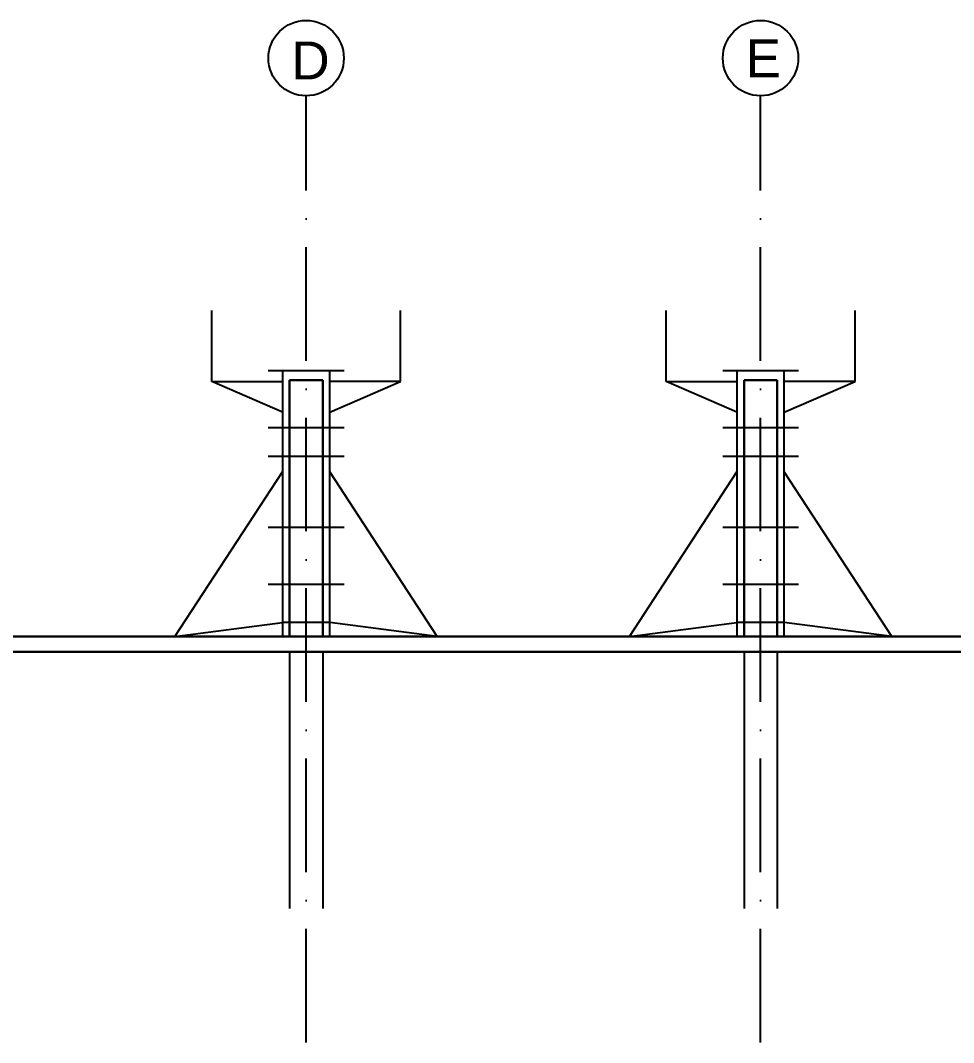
# Model space of a CAD drawing. Header units: millimetres. Extents: x 1924 to 471109, y -30014 to 109986.
# Drawn here: x 362239 to 372095, y 25390 to 36186 of the extents above; entities that cross this region are included whole.
import ezdxf

# ---------------------------------------------------------------- set-up
doc = ezdxf.new("R2010")
doc.units = ezdxf.units.MM
doc.header["$LTSCALE"] = 100
doc.linetypes.add('ACAD_ISO10W100', pattern=[18, 12, -3, 0, -3])
for name, color, linetype, plot in [('bedneni bedneni', 255, 'Continuous', False), ('osy objektu', 130, 'ACAD_ISO10W100', False), ('osy objektu text', 130, 'Continuous', False)]:
    doc.layers.add(name, color=color, linetype=linetype, plot=plot)
doc.layers.add('bednení-sloup', color=7, linetype='Continuous', lineweight=30)
doc.layers.add('podlazi', color=40, linetype='Continuous', lineweight=30, plot=False)
doc.layers.add('rez sloupy', color=90, linetype='Continuous')
doc.styles.add('osy', font='arial.ttf', dxfattribs={"height": 400})

msp = doc.modelspace()

# ---------------------------------------------------------------- linework, layer by layer
at = {"layer": 'bedneni bedneni'}
for p, q in [((364258.898, 32372.437), (364258.898, 33122.853)), ((366254.178, 32372.437), (366254.178, 33122.853)), ((369058.898, 32372.437), (369058.898, 33122.853)), ((371054.178, 32372.437), (371054.178, 33122.853)), ((364856.538, 32487.03), (365656.538, 32487.03)), ((365006.538, 32487.03), (365006.538, 29677.03)), ((365506.538, 29677.03), (365506.538, 32487.03)), ((369656.538, 32487.03), (370456.538, 32487.03)), ((369806.538, 32487.03), (369806.538, 29677.03)), ((370306.538, 29677.03), (370306.538, 32487.03)), ((365006.538, 32047.717), (364258.898, 32372.437)), ((364258.898, 32372.437), (365006.538, 32372.437)), ((365506.538, 32047.717), (366254.178, 32372.437)), ((366254.178, 32372.437), (365506.538, 32372.437)), ((369806.538, 32047.717), (369058.898, 32372.437)), ((369058.898, 32372.437), (369806.538, 32372.437)), ((370306.538, 32047.717), (371054.178, 32372.437)), ((371054.178, 32372.437), (370306.538, 32372.437)), ((364856.538, 31887.03), (365656.538, 31887.03)), ((369656.538, 31887.03), (370456.538, 31887.03)), ((364856.538, 31583.558), (365656.538, 31583.558)), ((369656.538, 31583.558), (370456.538, 31583.558)), ((363870.887, 29678.419), (365006.538, 31419.697)), ((366642.189, 29678.419), (365506.538, 31419.697)), ((368670.887, 29678.419), (369806.538, 31419.697)), ((371442.189, 29678.419), (370306.538, 31419.697)), ((364856.538, 30835.243), (365656.538, 30835.243)), ((369656.538, 30835.243), (370456.538, 30835.243)), ((364856.538, 30233.176), (365656.538, 30233.176)), ((369656.538, 30233.176), (370456.538, 30233.176)), ((363870.887, 29678.419), (365006.538, 29827.03)), ((365506.538, 29827.03), (365006.538, 29827.03)), ((366642.189, 29678.419), (365506.538, 29827.03)), ((365506.538, 29677.03), (365506.538, 29827.03)), ((368670.887, 29678.419), (369806.538, 29827.03)), ((370306.538, 29827.03), (369806.538, 29827.03)), ((371442.189, 29678.419), (370306.538, 29827.03)), ((370306.538, 29677.03), (370306.538, 29827.03))]:
    msp.add_line(p, q, dxfattribs=at)
at = {"layer": 'bednení-sloup'}
for p, q in [((365081.538, 32387.03), (365431.538, 32387.03)), ((365081.538, 32387.03), (365081.538, 29677.03)), ((365431.538, 32387.03), (365431.538, 29677.03)), ((369881.538, 32387.03), (370231.538, 32387.03)), ((369881.538, 32387.03), (369881.538, 29677.03)), ((370231.538, 32387.03), (370231.538, 29677.03))]:
    msp.add_line(p, q, dxfattribs=at)
at = {"layer": 'osy objektu'}
for p, q in [((365256.538, 25389.572), (365256.538, 35389.572)), ((370056.538, 25389.572), (370056.538, 35389.572))]:
    msp.add_line(p, q, dxfattribs=at)
at = {"layer": 'osy objektu text'}
for centre in [(365256.538, 35787.812), (370056.538, 35787.812)]:
    msp.add_circle(centre, 398.24, dxfattribs=at)
at = {"layer": 'podlazi'}
for p, q in [((350681.538, 29677.03), (384631.538, 29677.03)), ((384631.538, 29517.03), (350681.538, 29517.03))]:
    msp.add_line(p, q, dxfattribs=at)
at = {"layer": 'rez sloupy'}
for p, q in [((365081.538, 29517.03), (365081.538, 26807.03)), ((365431.538, 29517.03), (365431.538, 26807.03)), ((369881.538, 29517.03), (369881.538, 26807.03)), ((370231.538, 29517.03), (370231.538, 26807.03))]:
    msp.add_line(p, q, dxfattribs=at)

# ---------------------------------------------------------------- texts
at = {"layer": 'osy objektu text', "char_height": 400, "attachment_point": 1, "style": 'osy'}
for s, insert in [('D', (365101.562, 35963.383)), ('E', (369898.23, 35985.979))]:
    msp.add_mtext_dynamic_manual_height_columns(s, width=3598.57763, gutter_width=2000, heights=[0], dxfattribs=dict(at, insert=insert))

doc.saveas('drawing.dxf')
